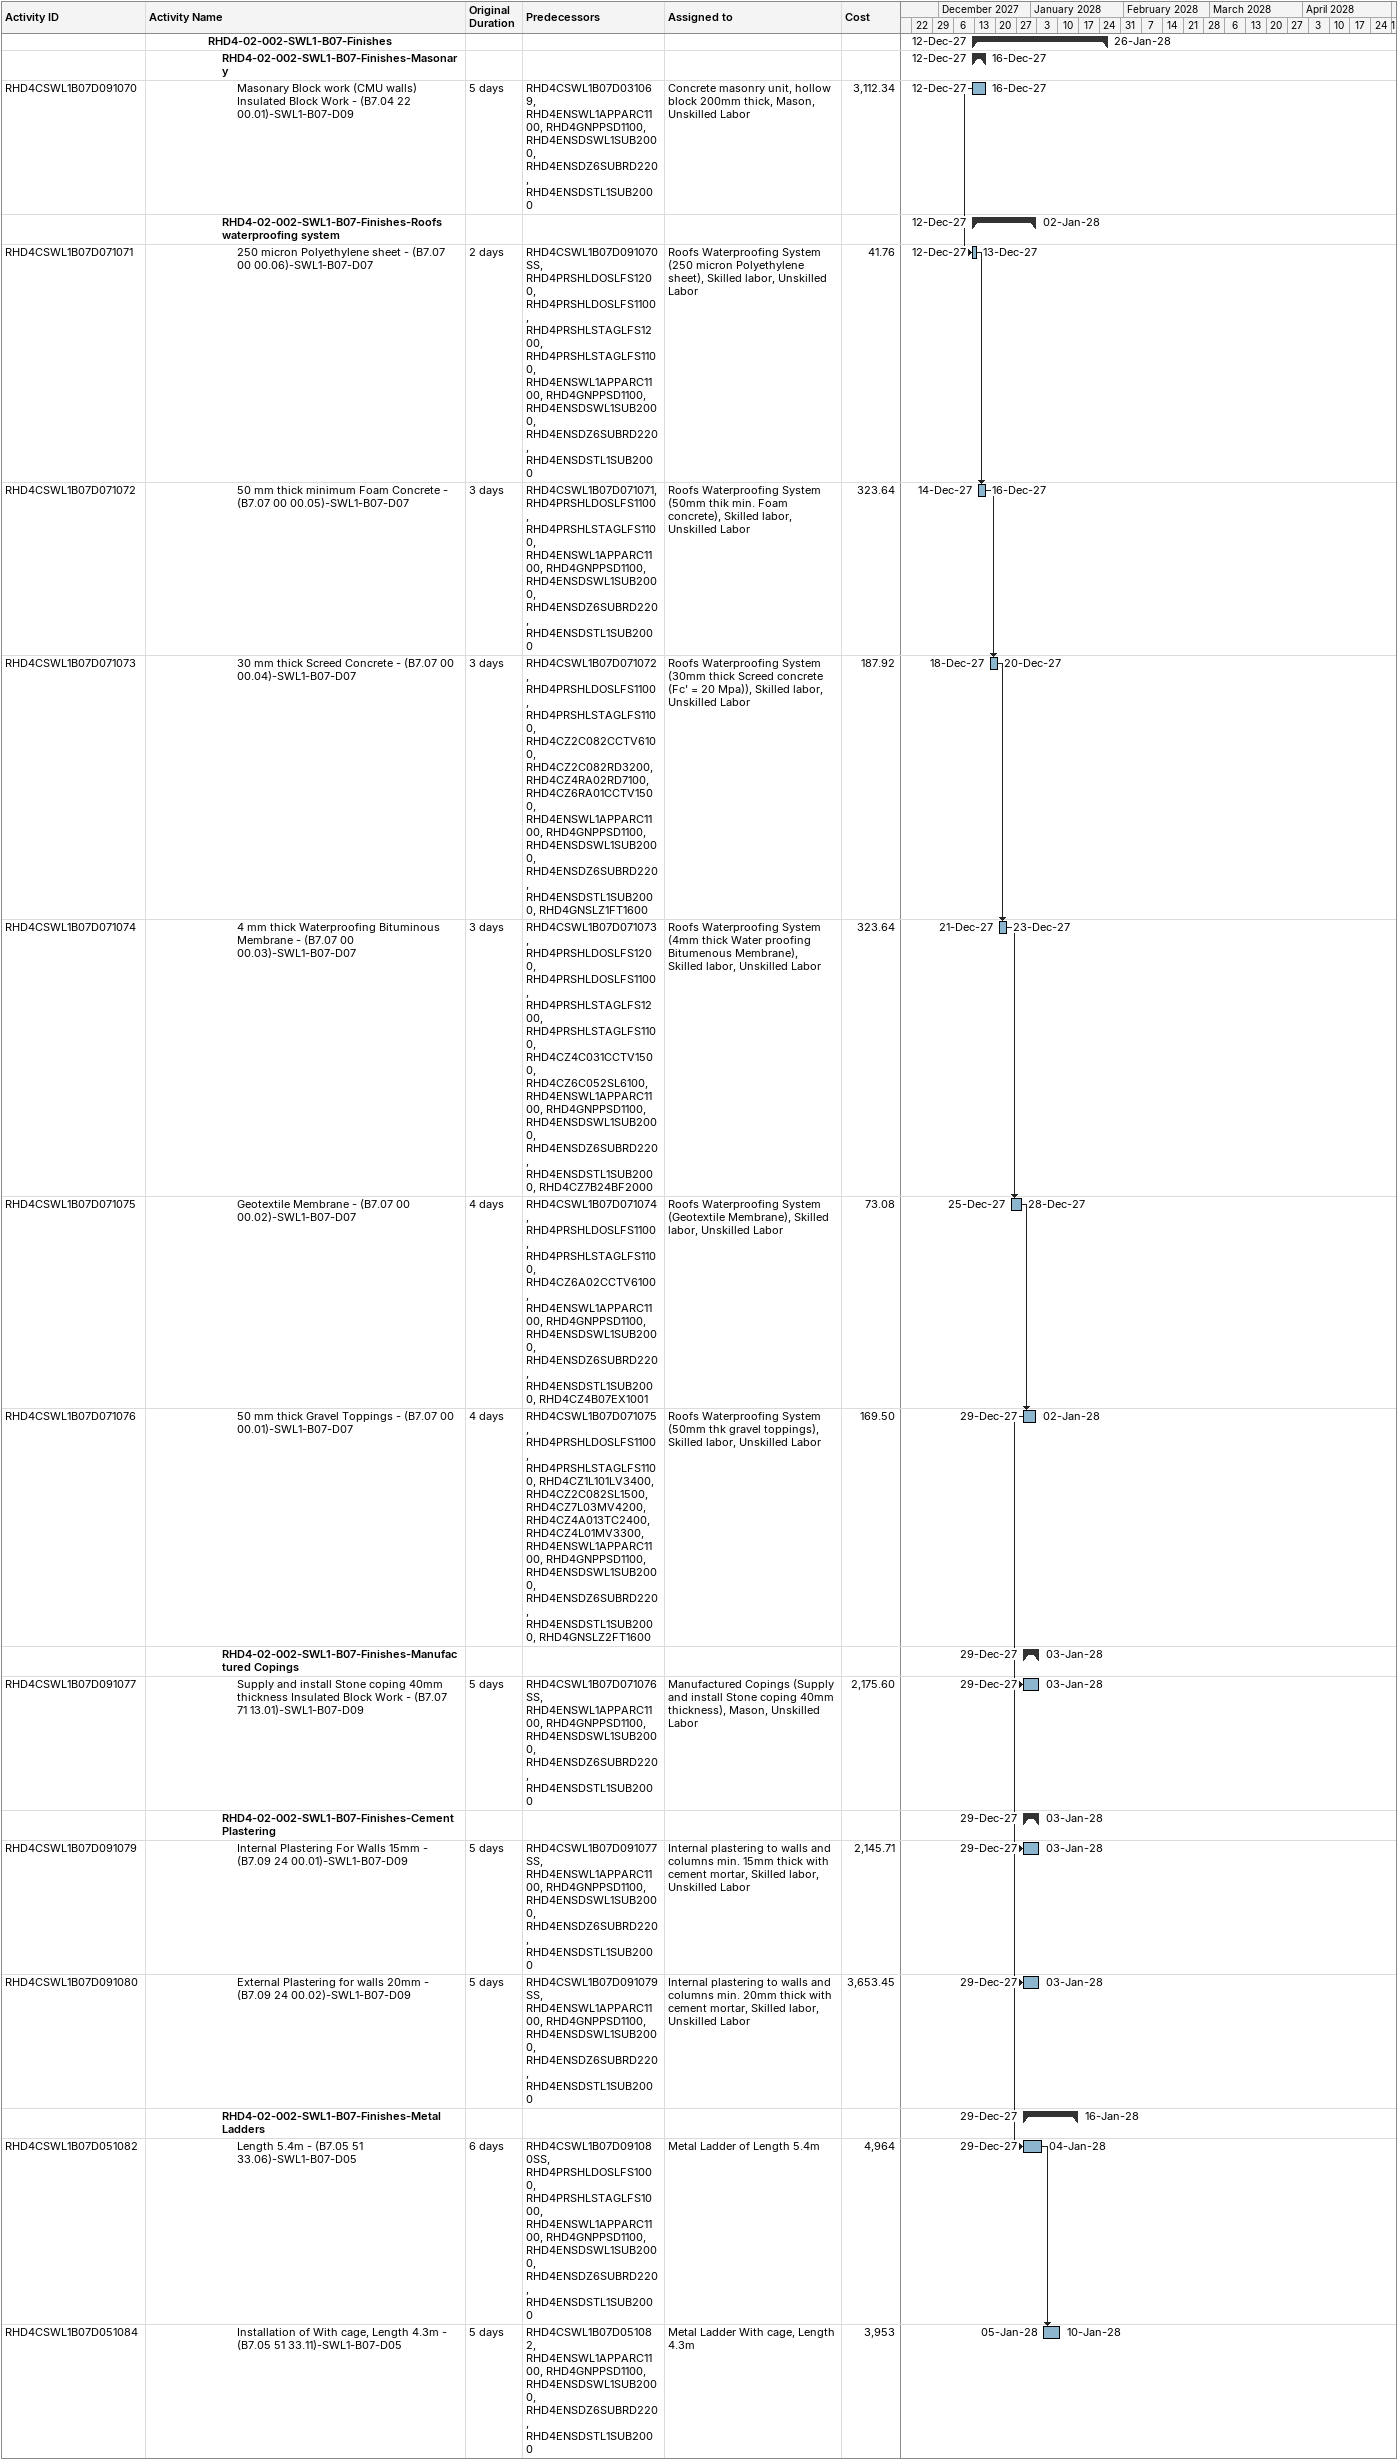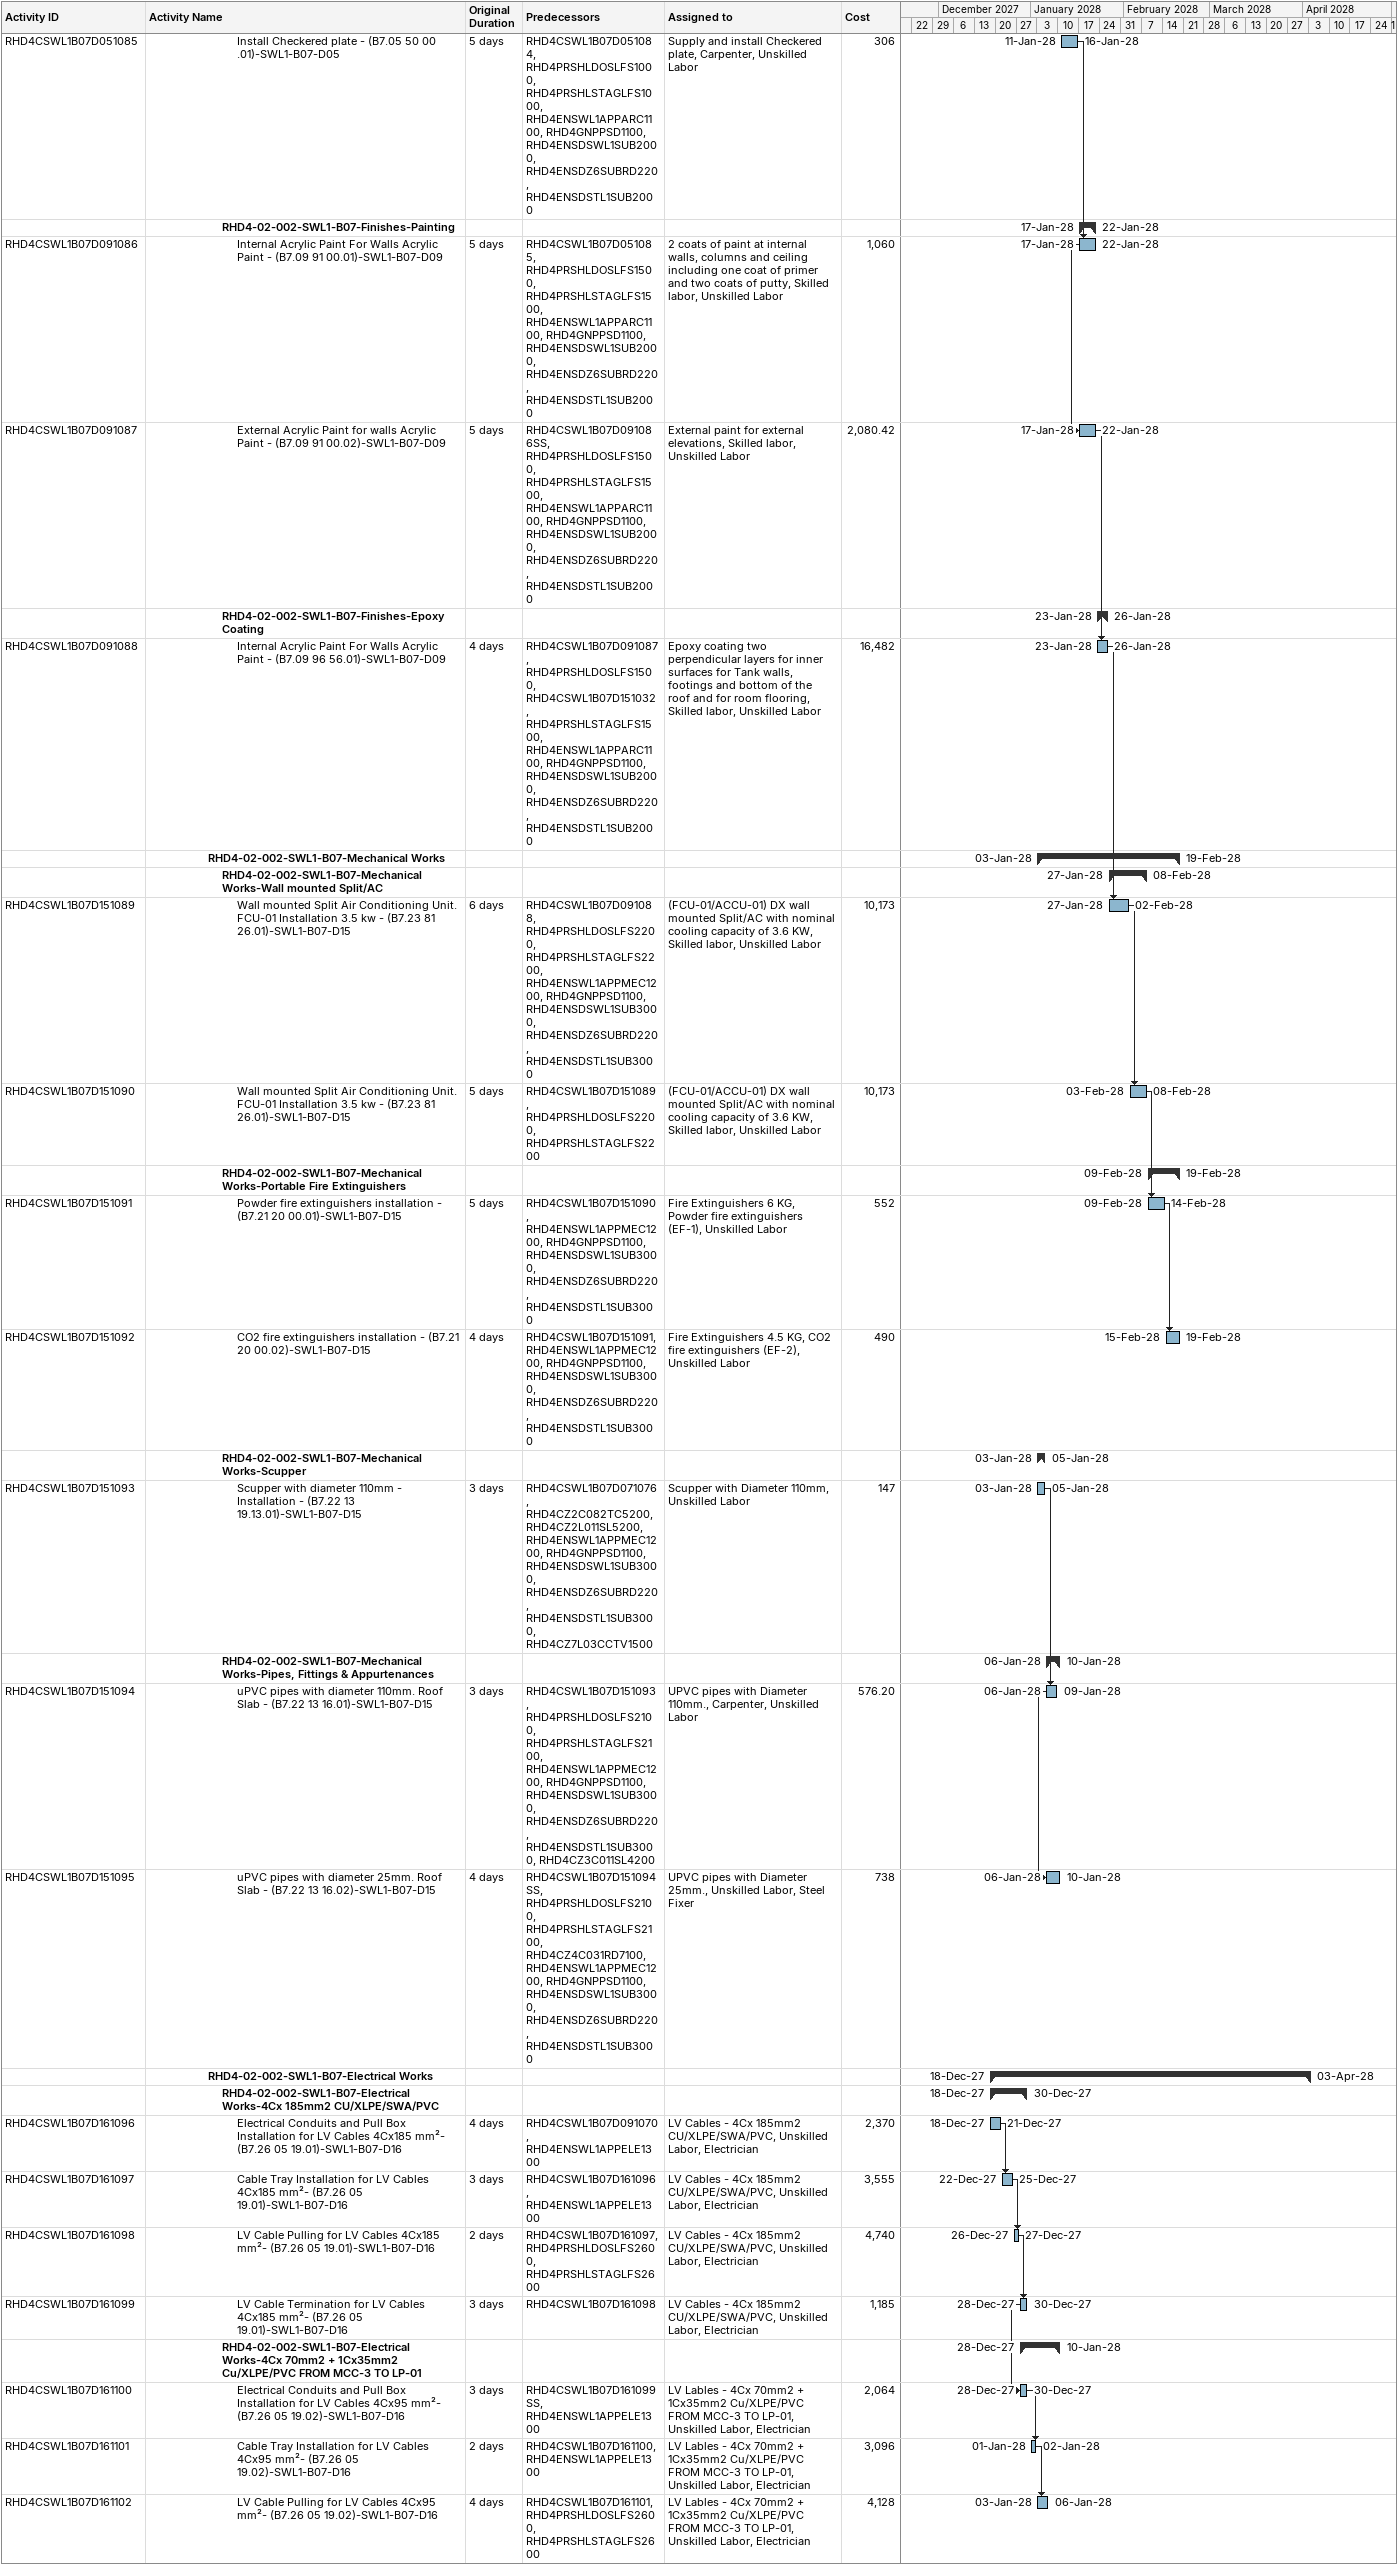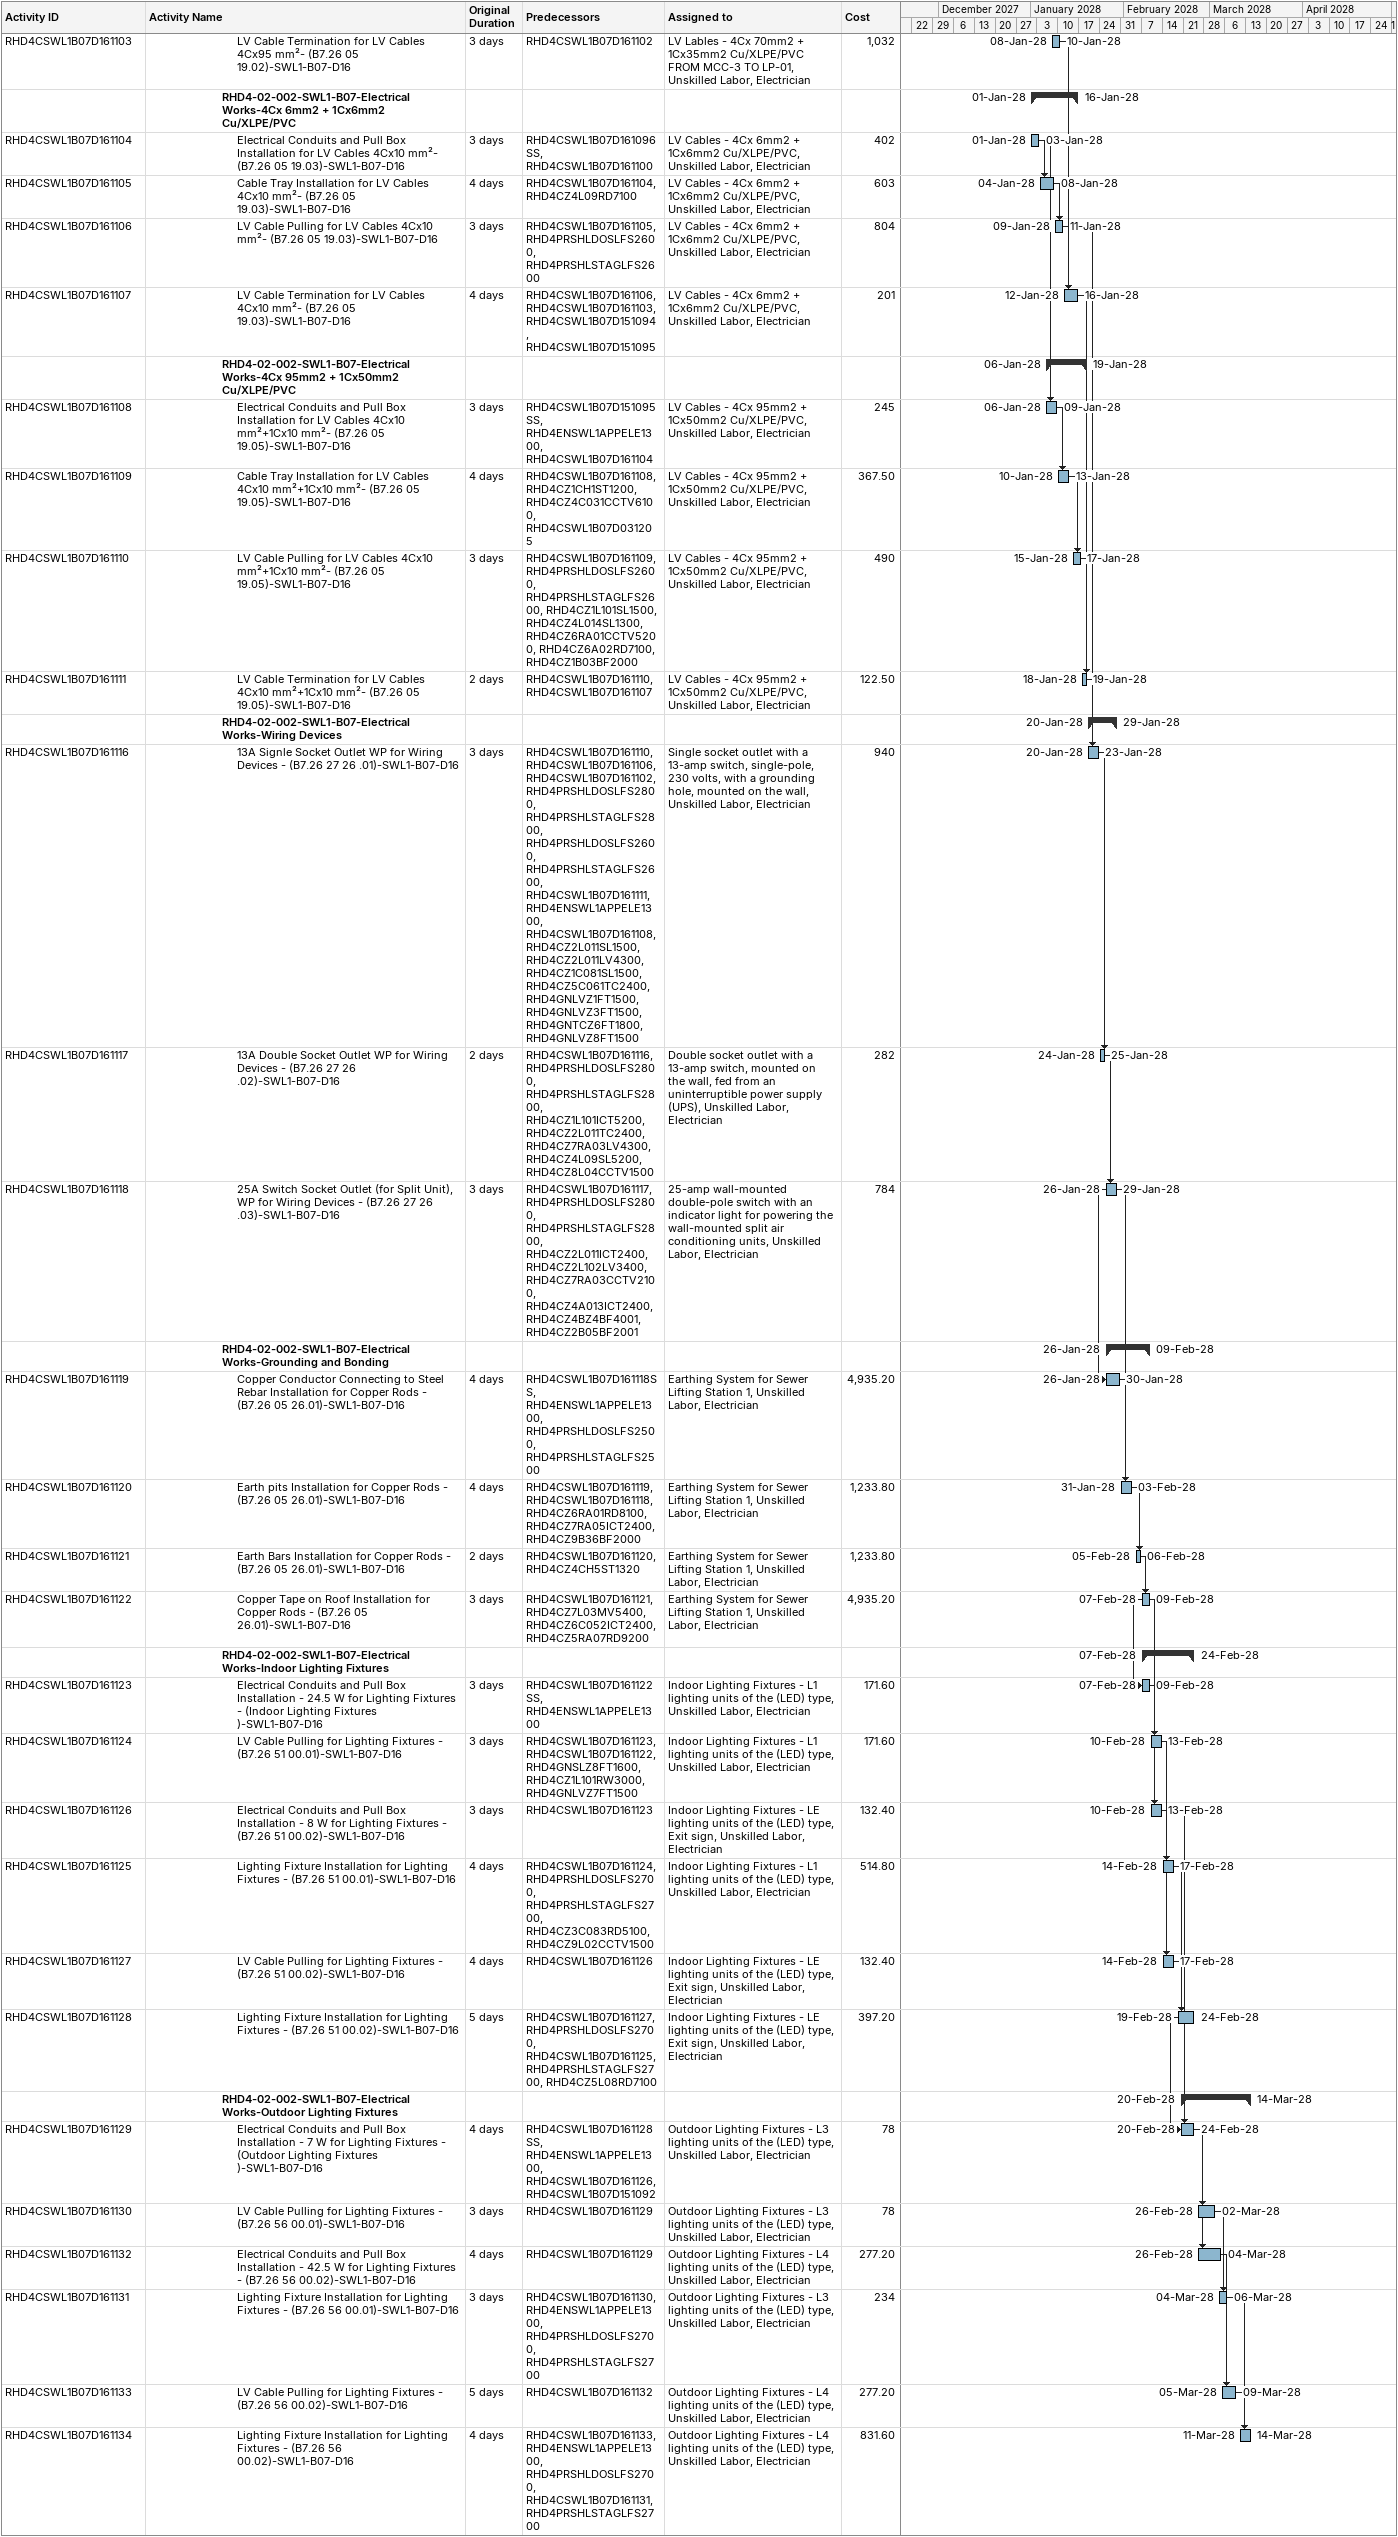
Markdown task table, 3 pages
| ID | Level | Task | Original duration | Start | Finish | Predecessors | Resources | Cost |
|---|---|---|---|---|---|---|---|---|
|  | 5 | **RHD4-02-002-SWL1-B07-Finishes** |  | 2027-12-12 | 2028-01-26 |  |  |  |
|  | 6 | **RHD4-02-002-SWL1-B07-Finishes-Masonary** |  | 2027-12-12 | 2027-12-16 |  |  |  |
| RHD4CSWL1B07D091070 | 7 | Masonary Block work (CMU walls) Insulated Block Work - (B7.04 22 00.01)-SWL1-B07-D09 | 5d | 2027-12-12 | 2027-12-16 | RHD4CSWL1B07D031069, RHD4ENSWL1APPARC1100, RHD4GNPPSD1100, RHD4ENSDSWL1SUB2000, RHD4ENSDZ6SUBRD220, RHD4ENSDSTL1SUB2000 | Concrete masonry unit, hollow block 200mm thick, Mason, Unskilled Labor | 3112.34 |
|  | 6 | **RHD4-02-002-SWL1-B07-Finishes-Roofs waterproofing system** |  | 2027-12-12 | 2028-01-02 |  |  |  |
| RHD4CSWL1B07D071071 | 7 | 250 micron Polyethylene sheet - (B7.07 00 00.06)-SWL1-B07-D07 | 2d | 2027-12-12 | 2027-12-13 | RHD4CSWL1B07D091070SS, RHD4PRSHLDOSLFS1200, RHD4PRSHLDOSLFS1100, RHD4PRSHLSTAGLFS1200, RHD4PRSHLSTAGLFS1100, RHD4ENSWL1APPARC1100, RHD4GNPPSD1100, RHD4ENSDSWL1SUB2000, RHD4ENSDZ6SUBRD220, RHD4ENSDSTL1SUB2000 | Roofs Waterproofing System (250 micron Polyethylene sheet), Skilled labor, Unskilled Labor | 41.76 |
| RHD4CSWL1B07D071072 | 7 | 50 mm thick minimum Foam Concrete - (B7.07 00 00.05)-SWL1-B07-D07 | 3d | 2027-12-14 | 2027-12-16 | RHD4CSWL1B07D071071, RHD4PRSHLDOSLFS1100, RHD4PRSHLSTAGLFS1100, RHD4ENSWL1APPARC1100, RHD4GNPPSD1100, RHD4ENSDSWL1SUB2000, RHD4ENSDZ6SUBRD220, RHD4ENSDSTL1SUB2000 | Roofs Waterproofing System (50mm thik min. Foam concrete), Skilled labor, Unskilled Labor | 323.64 |
| RHD4CSWL1B07D071073 | 7 | 30 mm thick Screed Concrete - (B7.07 00 00.04)-SWL1-B07-D07 | 3d | 2027-12-18 | 2027-12-20 | RHD4CSWL1B07D071072, RHD4PRSHLDOSLFS1100, RHD4PRSHLSTAGLFS1100, RHD4CZ2C082CCTV6100, RHD4CZ2C082RD3200, RHD4CZ4RA02RD7100, RHD4CZ6RA01CCTV1500, RHD4ENSWL1APPARC1100, RHD4GNPPSD1100, RHD4ENSDSWL1SUB2000, RHD4ENSDZ6SUBRD220, RHD4ENSDSTL1SUB2000, RHD4GNSLZ1FT1600 | Roofs Waterproofing System (30mm thick Screed concrete (Fc' = 20 Mpa)), Skilled labor, Unskilled Labor | 187.92 |
| RHD4CSWL1B07D071074 | 7 | 4 mm thick Waterproofing Bituminous Membrane - (B7.07 00 00.03)-SWL1-B07-D07 | 3d | 2027-12-21 | 2027-12-23 | RHD4CSWL1B07D071073, RHD4PRSHLDOSLFS1200, RHD4PRSHLDOSLFS1100, RHD4PRSHLSTAGLFS1200, RHD4PRSHLSTAGLFS1100, RHD4CZ4C031CCTV1500, RHD4CZ6C052SL6100, RHD4ENSWL1APPARC1100, RHD4GNPPSD1100, RHD4ENSDSWL1SUB2000, RHD4ENSDZ6SUBRD220, RHD4ENSDSTL1SUB2000, RHD4CZ7B24BF2000 | Roofs Waterproofing System (4mm thick Water proofing Bitumenous Membrane), Skilled labor, Unskilled Labor | 323.64 |
| RHD4CSWL1B07D071075 | 7 | Geotextile Membrane - (B7.07 00 00.02)-SWL1-B07-D07 | 4d | 2027-12-25 | 2027-12-28 | RHD4CSWL1B07D071074, RHD4PRSHLDOSLFS1100, RHD4PRSHLSTAGLFS1100, RHD4CZ6A02CCTV6100, RHD4ENSWL1APPARC1100, RHD4GNPPSD1100, RHD4ENSDSWL1SUB2000, RHD4ENSDZ6SUBRD220, RHD4ENSDSTL1SUB2000, RHD4CZ4B07EX1001 | Roofs Waterproofing System (Geotextile Membrane), Skilled labor, Unskilled Labor | 73.08 |
| RHD4CSWL1B07D071076 | 7 | 50 mm thick Gravel Toppings - (B7.07 00 00.01)-SWL1-B07-D07 | 4d | 2027-12-29 | 2028-01-02 | RHD4CSWL1B07D071075, RHD4PRSHLDOSLFS1100, RHD4PRSHLSTAGLFS1100, RHD4CZ1L101LV3400, RHD4CZ2C082SL1500, RHD4CZ7L03MV4200, RHD4CZ4A013TC2400, RHD4CZ4L01MV3300, RHD4ENSWL1APPARC1100, RHD4GNPPSD1100, RHD4ENSDSWL1SUB2000, RHD4ENSDZ6SUBRD220, RHD4ENSDSTL1SUB2000, RHD4GNSLZ2FT1600 | Roofs Waterproofing System (50mm thk gravel toppings), Skilled labor, Unskilled Labor | 169.50 |
|  | 6 | **RHD4-02-002-SWL1-B07-Finishes-Manufactured Copings** |  | 2027-12-29 | 2028-01-03 |  |  |  |
| RHD4CSWL1B07D091077 | 7 | Supply and install Stone coping 40mm thickness Insulated Block Work - (B7.07 71 13.01)-SWL1-B07-D09 | 5d | 2027-12-29 | 2028-01-03 | RHD4CSWL1B07D071076SS, RHD4ENSWL1APPARC1100, RHD4GNPPSD1100, RHD4ENSDSWL1SUB2000, RHD4ENSDZ6SUBRD220, RHD4ENSDSTL1SUB2000 | Manufactured Copings (Supply and install Stone coping 40mm thickness), Mason, Unskilled Labor | 2175.60 |
|  | 6 | **RHD4-02-002-SWL1-B07-Finishes-Cement Plastering** |  | 2027-12-29 | 2028-01-03 |  |  |  |
| RHD4CSWL1B07D091079 | 7 | Internal Plastering For Walls 15mm - (B7.09 24 00.01)-SWL1-B07-D09 | 5d | 2027-12-29 | 2028-01-03 | RHD4CSWL1B07D091077SS, RHD4ENSWL1APPARC1100, RHD4GNPPSD1100, RHD4ENSDSWL1SUB2000, RHD4ENSDZ6SUBRD220, RHD4ENSDSTL1SUB2000 | Internal plastering to walls and columns min. 15mm thick with cement mortar, Skilled labor, Unskilled Labor | 2145.71 |
| RHD4CSWL1B07D091080 | 7 | External Plastering for walls 20mm - (B7.09 24 00.02)-SWL1-B07-D09 | 5d | 2027-12-29 | 2028-01-03 | RHD4CSWL1B07D091079SS, RHD4ENSWL1APPARC1100, RHD4GNPPSD1100, RHD4ENSDSWL1SUB2000, RHD4ENSDZ6SUBRD220, RHD4ENSDSTL1SUB2000 | Internal plastering to walls and columns min. 20mm thick with cement mortar, Skilled labor, Unskilled Labor | 3653.45 |
|  | 6 | **RHD4-02-002-SWL1-B07-Finishes-Metal Ladders** |  | 2027-12-29 | 2028-01-16 |  |  |  |
| RHD4CSWL1B07D051082 | 7 | Length 5.4m - (B7.05 51 33.06)-SWL1-B07-D05 | 6d | 2027-12-29 | 2028-01-04 | RHD4CSWL1B07D091080SS, RHD4PRSHLDOSLFS1000, RHD4PRSHLSTAGLFS1000, RHD4ENSWL1APPARC1100, RHD4GNPPSD1100, RHD4ENSDSWL1SUB2000, RHD4ENSDZ6SUBRD220, RHD4ENSDSTL1SUB2000 | Metal Ladder of Length 5.4m | 4964 |
| RHD4CSWL1B07D051084 | 7 | Installation of With cage, Length 4.3m - (B7.05 51 33.11)-SWL1-B07-D05 | 5d | 2028-01-05 | 2028-01-10 | RHD4CSWL1B07D051082, RHD4ENSWL1APPARC1100, RHD4GNPPSD1100, RHD4ENSDSWL1SUB2000, RHD4ENSDZ6SUBRD220, RHD4ENSDSTL1SUB2000 | Metal Ladder With cage, Length 4.3m | 3953 |
| RHD4CSWL1B07D051085 | 7 | Install Checkered plate - (B7.05 50 00 .01)-SWL1-B07-D05 | 5d | 2028-01-11 | 2028-01-16 | RHD4CSWL1B07D051084, RHD4PRSHLDOSLFS1000, RHD4PRSHLSTAGLFS1000, RHD4ENSWL1APPARC1100, RHD4GNPPSD1100, RHD4ENSDSWL1SUB2000, RHD4ENSDZ6SUBRD220, RHD4ENSDSTL1SUB2000 | Supply and install Checkered plate, Carpenter, Unskilled Labor | 306 |
|  | 6 | **RHD4-02-002-SWL1-B07-Finishes-Painting** |  | 2028-01-17 | 2028-01-22 |  |  |  |
| RHD4CSWL1B07D091086 | 7 | Internal Acrylic Paint For Walls Acrylic Paint - (B7.09 91 00.01)-SWL1-B07-D09 | 5d | 2028-01-17 | 2028-01-22 | RHD4CSWL1B07D051085, RHD4PRSHLDOSLFS1500, RHD4PRSHLSTAGLFS1500, RHD4ENSWL1APPARC1100, RHD4GNPPSD1100, RHD4ENSDSWL1SUB2000, RHD4ENSDZ6SUBRD220, RHD4ENSDSTL1SUB2000 | 2 coats of paint at internal walls, columns and ceiling including one coat of primer and two coats of putty, Skilled labor, Unskilled Labor | 1060 |
| RHD4CSWL1B07D091087 | 7 | External Acrylic Paint for walls Acrylic Paint - (B7.09 91 00.02)-SWL1-B07-D09 | 5d | 2028-01-17 | 2028-01-22 | RHD4CSWL1B07D091086SS, RHD4PRSHLDOSLFS1500, RHD4PRSHLSTAGLFS1500, RHD4ENSWL1APPARC1100, RHD4GNPPSD1100, RHD4ENSDSWL1SUB2000, RHD4ENSDZ6SUBRD220, RHD4ENSDSTL1SUB2000 | External paint for external elevations, Skilled labor, Unskilled Labor | 2080.42 |
|  | 6 | **RHD4-02-002-SWL1-B07-Finishes-Epoxy Coating** |  | 2028-01-23 | 2028-01-26 |  |  |  |
| RHD4CSWL1B07D091088 | 7 | Internal Acrylic Paint For Walls Acrylic Paint - (B7.09 96 56.01)-SWL1-B07-D09 | 4d | 2028-01-23 | 2028-01-26 | RHD4CSWL1B07D091087, RHD4PRSHLDOSLFS1500, RHD4CSWL1B07D151032, RHD4PRSHLSTAGLFS1500, RHD4ENSWL1APPARC1100, RHD4GNPPSD1100, RHD4ENSDSWL1SUB2000, RHD4ENSDZ6SUBRD220, RHD4ENSDSTL1SUB2000 | Epoxy coating two perpendicular layers for inner surfaces for Tank walls, footings and bottom of the roof and for room flooring, Skilled labor, Unskilled Labor | 16482 |
|  | 5 | **RHD4-02-002-SWL1-B07-Mechanical Works** |  | 2028-01-03 | 2028-02-19 |  |  |  |
|  | 6 | **RHD4-02-002-SWL1-B07-Mechanical Works-Wall mounted Split/AC** |  | 2028-01-27 | 2028-02-08 |  |  |  |
| RHD4CSWL1B07D151089 | 7 | Wall mounted Split Air Conditioning Unit. FCU-01 Installation 3.5 kw - (B7.23 81 26.01)-SWL1-B07-D15 | 6d | 2028-01-27 | 2028-02-02 | RHD4CSWL1B07D091088, RHD4PRSHLDOSLFS2200, RHD4PRSHLSTAGLFS2200, RHD4ENSWL1APPMEC1200, RHD4GNPPSD1100, RHD4ENSDSWL1SUB3000, RHD4ENSDZ6SUBRD220, RHD4ENSDSTL1SUB3000 | (FCU-01/ACCU-01) DX wall mounted Split/AC with nominal cooling capacity of 3.6 KW, Skilled labor, Unskilled Labor | 10173 |
| RHD4CSWL1B07D151090 | 7 | Wall mounted Split Air Conditioning Unit. FCU-01 Installation 3.5 kw - (B7.23 81 26.01)-SWL1-B07-D15 | 5d | 2028-02-03 | 2028-02-08 | RHD4CSWL1B07D151089, RHD4PRSHLDOSLFS2200, RHD4PRSHLSTAGLFS2200 | (FCU-01/ACCU-01) DX wall mounted Split/AC with nominal cooling capacity of 3.6 KW, Skilled labor, Unskilled Labor | 10173 |
|  | 6 | **RHD4-02-002-SWL1-B07-Mechanical Works-Portable Fire Extinguishers** |  | 2028-02-09 | 2028-02-19 |  |  |  |
| RHD4CSWL1B07D151091 | 7 | Powder fire extinguishers installation - (B7.21 20 00.01)-SWL1-B07-D15 | 5d | 2028-02-09 | 2028-02-14 | RHD4CSWL1B07D151090, RHD4ENSWL1APPMEC1200, RHD4GNPPSD1100, RHD4ENSDSWL1SUB3000, RHD4ENSDZ6SUBRD220, RHD4ENSDSTL1SUB3000 | Fire Extinguishers 6 KG, Powder fire extinguishers (EF-1), Unskilled Labor | 552 |
| RHD4CSWL1B07D151092 | 7 | CO2 fire extinguishers installation - (B7.21 20 00.02)-SWL1-B07-D15 | 4d | 2028-02-15 | 2028-02-19 | RHD4CSWL1B07D151091, RHD4ENSWL1APPMEC1200, RHD4GNPPSD1100, RHD4ENSDSWL1SUB3000, RHD4ENSDZ6SUBRD220, RHD4ENSDSTL1SUB3000 | Fire Extinguishers 4.5 KG, CO2 fire extinguishers (EF-2), Unskilled Labor | 490 |
|  | 6 | **RHD4-02-002-SWL1-B07-Mechanical Works-Scupper** |  | 2028-01-03 | 2028-01-05 |  |  |  |
| RHD4CSWL1B07D151093 | 7 | Scupper with diameter 110mm - Installation - (B7.22 13 19.13.01)-SWL1-B07-D15 | 3d | 2028-01-03 | 2028-01-05 | RHD4CSWL1B07D071076, RHD4CZ2C082TC5200, RHD4CZ2L011SL5200, RHD4ENSWL1APPMEC1200, RHD4GNPPSD1100, RHD4ENSDSWL1SUB3000, RHD4ENSDZ6SUBRD220, RHD4ENSDSTL1SUB3000, RHD4CZ7L03CCTV1500 | Scupper with Diameter 110mm, Unskilled Labor | 147 |
|  | 6 | **RHD4-02-002-SWL1-B07-Mechanical Works-Pipes, Fittings & Appurtenances** |  | 2028-01-06 | 2028-01-10 |  |  |  |
| RHD4CSWL1B07D151094 | 7 | uPVC pipes with diameter 110mm. Roof Slab - (B7.22 13 16.01)-SWL1-B07-D15 | 3d | 2028-01-06 | 2028-01-09 | RHD4CSWL1B07D151093, RHD4PRSHLDOSLFS2100, RHD4PRSHLSTAGLFS2100, RHD4ENSWL1APPMEC1200, RHD4GNPPSD1100, RHD4ENSDSWL1SUB3000, RHD4ENSDZ6SUBRD220, RHD4ENSDSTL1SUB3000, RHD4CZ3C011SL4200 | UPVC pipes with Diameter 110mm., Carpenter, Unskilled Labor | 576.20 |
| RHD4CSWL1B07D151095 | 7 | uPVC pipes with diameter 25mm. Roof Slab - (B7.22 13 16.02)-SWL1-B07-D15 | 4d | 2028-01-06 | 2028-01-10 | RHD4CSWL1B07D151094SS, RHD4PRSHLDOSLFS2100, RHD4PRSHLSTAGLFS2100, RHD4CZ4C031RD7100, RHD4ENSWL1APPMEC1200, RHD4GNPPSD1100, RHD4ENSDSWL1SUB3000, RHD4ENSDZ6SUBRD220, RHD4ENSDSTL1SUB3000 | UPVC pipes with Diameter 25mm., Unskilled Labor, Steel Fixer | 738 |
|  | 5 | **RHD4-02-002-SWL1-B07-Electrical Works** |  | 2027-12-18 | 2028-04-03 |  |  |  |
|  | 6 | **RHD4-02-002-SWL1-B07-Electrical Works-4Cx 185mm2 CU/XLPE/SWA/PVC** |  | 2027-12-18 | 2027-12-30 |  |  |  |
| RHD4CSWL1B07D161096 | 7 | Electrical Conduits and Pull Box Installation for LV Cables 4Cx185 mm²- (B7.26 05 19.01)-SWL1-B07-D16 | 4d | 2027-12-18 | 2027-12-21 | RHD4CSWL1B07D091070, RHD4ENSWL1APPELE1300 | LV Cables - 4Cx 185mm2 CU/XLPE/SWA/PVC, Unskilled Labor, Electrician | 2370 |
| RHD4CSWL1B07D161097 | 7 | Cable Tray Installation for LV Cables 4Cx185 mm²- (B7.26 05 19.01)-SWL1-B07-D16 | 3d | 2027-12-22 | 2027-12-25 | RHD4CSWL1B07D161096, RHD4ENSWL1APPELE1300 | LV Cables - 4Cx 185mm2 CU/XLPE/SWA/PVC, Unskilled Labor, Electrician | 3555 |
| RHD4CSWL1B07D161098 | 7 | LV Cable Pulling for LV Cables 4Cx185 mm²- (B7.26 05 19.01)-SWL1-B07-D16 | 2d | 2027-12-26 | 2027-12-27 | RHD4CSWL1B07D161097, RHD4PRSHLDOSLFS2600, RHD4PRSHLSTAGLFS2600 | LV Cables - 4Cx 185mm2 CU/XLPE/SWA/PVC, Unskilled Labor, Electrician | 4740 |
| RHD4CSWL1B07D161099 | 7 | LV Cable Termination for LV Cables 4Cx185 mm²- (B7.26 05 19.01)-SWL1-B07-D16 | 3d | 2027-12-28 | 2027-12-30 | RHD4CSWL1B07D161098 | LV Cables - 4Cx 185mm2 CU/XLPE/SWA/PVC, Unskilled Labor, Electrician | 1185 |
|  | 6 | **RHD4-02-002-SWL1-B07-Electrical Works-4Cx 70mm2 + 1Cx35mm2 Cu/XLPE/PVC FROM MCC-3 TO LP-01** |  | 2027-12-28 | 2028-01-10 |  |  |  |
| RHD4CSWL1B07D161100 | 7 | Electrical Conduits and Pull Box Installation for LV Cables 4Cx95 mm²- (B7.26 05 19.02)-SWL1-B07-D16 | 3d | 2027-12-28 | 2027-12-30 | RHD4CSWL1B07D161099SS, RHD4ENSWL1APPELE1300 | LV Lables - 4Cx 70mm2 + 1Cx35mm2 Cu/XLPE/PVC FROM MCC-3 TO LP-01, Unskilled Labor, Electrician | 2064 |
| RHD4CSWL1B07D161101 | 7 | Cable Tray Installation for LV Cables 4Cx95 mm²- (B7.26 05 19.02)-SWL1-B07-D16 | 2d | 2028-01-01 | 2028-01-02 | RHD4CSWL1B07D161100, RHD4ENSWL1APPELE1300 | LV Lables - 4Cx 70mm2 + 1Cx35mm2 Cu/XLPE/PVC FROM MCC-3 TO LP-01, Unskilled Labor, Electrician | 3096 |
| RHD4CSWL1B07D161102 | 7 | LV Cable Pulling for LV Cables 4Cx95 mm²- (B7.26 05 19.02)-SWL1-B07-D16 | 4d | 2028-01-03 | 2028-01-06 | RHD4CSWL1B07D161101, RHD4PRSHLDOSLFS2600, RHD4PRSHLSTAGLFS2600 | LV Lables - 4Cx 70mm2 + 1Cx35mm2 Cu/XLPE/PVC FROM MCC-3 TO LP-01, Unskilled Labor, Electrician | 4128 |
| RHD4CSWL1B07D161103 | 7 | LV Cable Termination for LV Cables 4Cx95 mm²- (B7.26 05 19.02)-SWL1-B07-D16 | 3d | 2028-01-08 | 2028-01-10 | RHD4CSWL1B07D161102 | LV Lables - 4Cx 70mm2 + 1Cx35mm2 Cu/XLPE/PVC FROM MCC-3 TO LP-01, Unskilled Labor, Electrician | 1032 |
|  | 6 | **RHD4-02-002-SWL1-B07-Electrical Works-4Cx 6mm2 + 1Cx6mm2 Cu/XLPE/PVC** |  | 2028-01-01 | 2028-01-16 |  |  |  |
| RHD4CSWL1B07D161104 | 7 | Electrical Conduits and Pull Box Installation for LV Cables 4Cx10 mm²- (B7.26 05 19.03)-SWL1-B07-D16 | 3d | 2028-01-01 | 2028-01-03 | RHD4CSWL1B07D161096SS, RHD4CSWL1B07D161100 | LV Cables - 4Cx 6mm2 + 1Cx6mm2 Cu/XLPE/PVC, Unskilled Labor, Electrician | 402 |
| RHD4CSWL1B07D161105 | 7 | Cable Tray Installation for LV Cables 4Cx10 mm²- (B7.26 05 19.03)-SWL1-B07-D16 | 4d | 2028-01-04 | 2028-01-08 | RHD4CSWL1B07D161104, RHD4CZ4L09RD7100 | LV Cables - 4Cx 6mm2 + 1Cx6mm2 Cu/XLPE/PVC, Unskilled Labor, Electrician | 603 |
| RHD4CSWL1B07D161106 | 7 | LV Cable Pulling for LV Cables 4Cx10 mm²- (B7.26 05 19.03)-SWL1-B07-D16 | 3d | 2028-01-09 | 2028-01-11 | RHD4CSWL1B07D161105, RHD4PRSHLDOSLFS2600, RHD4PRSHLSTAGLFS2600 | LV Cables - 4Cx 6mm2 + 1Cx6mm2 Cu/XLPE/PVC, Unskilled Labor, Electrician | 804 |
| RHD4CSWL1B07D161107 | 7 | LV Cable Termination for LV Cables 4Cx10 mm²- (B7.26 05 19.03)-SWL1-B07-D16 | 4d | 2028-01-12 | 2028-01-16 | RHD4CSWL1B07D161106, RHD4CSWL1B07D161103, RHD4CSWL1B07D151094, RHD4CSWL1B07D151095 | LV Cables - 4Cx 6mm2 + 1Cx6mm2 Cu/XLPE/PVC, Unskilled Labor, Electrician | 201 |
|  | 6 | **RHD4-02-002-SWL1-B07-Electrical Works-4Cx 95mm2 + 1Cx50mm2 Cu/XLPE/PVC** |  | 2028-01-06 | 2028-01-19 |  |  |  |
| RHD4CSWL1B07D161108 | 7 | Electrical Conduits and Pull Box Installation for LV Cables 4Cx10 mm²+1Cx10 mm²- (B7.26 05 19.05)-SWL1-B07-D16 | 3d | 2028-01-06 | 2028-01-09 | RHD4CSWL1B07D151095SS, RHD4ENSWL1APPELE1300, RHD4CSWL1B07D161104 | LV Cables - 4Cx 95mm2 + 1Cx50mm2 Cu/XLPE/PVC, Unskilled Labor, Electrician | 245 |
| RHD4CSWL1B07D161109 | 7 | Cable Tray Installation for LV Cables 4Cx10 mm²+1Cx10 mm²- (B7.26 05 19.05)-SWL1-B07-D16 | 4d | 2028-01-10 | 2028-01-13 | RHD4CSWL1B07D161108, RHD4CZ1CH1ST1200, RHD4CZ4C031CCTV6100, RHD4CSWL1B07D031205 | LV Cables - 4Cx 95mm2 + 1Cx50mm2 Cu/XLPE/PVC, Unskilled Labor, Electrician | 367.50 |
| RHD4CSWL1B07D161110 | 7 | LV Cable Pulling for LV Cables 4Cx10 mm²+1Cx10 mm²- (B7.26 05 19.05)-SWL1-B07-D16 | 3d | 2028-01-15 | 2028-01-17 | RHD4CSWL1B07D161109, RHD4PRSHLDOSLFS2600, RHD4PRSHLSTAGLFS2600, RHD4CZ1L101SL1500, RHD4CZ4L014SL1300, RHD4CZ6RA01CCTV5200, RHD4CZ6A02RD7100, RHD4CZ1B03BF2000 | LV Cables - 4Cx 95mm2 + 1Cx50mm2 Cu/XLPE/PVC, Unskilled Labor, Electrician | 490 |
| RHD4CSWL1B07D161111 | 7 | LV Cable Termination for LV Cables 4Cx10 mm²+1Cx10 mm²- (B7.26 05 19.05)-SWL1-B07-D16 | 2d | 2028-01-18 | 2028-01-19 | RHD4CSWL1B07D161110, RHD4CSWL1B07D161107 | LV Cables - 4Cx 95mm2 + 1Cx50mm2 Cu/XLPE/PVC, Unskilled Labor, Electrician | 122.50 |
|  | 6 | **RHD4-02-002-SWL1-B07-Electrical Works-Wiring Devices** |  | 2028-01-20 | 2028-01-29 |  |  |  |
| RHD4CSWL1B07D161116 | 7 | 13A Signle Socket Outlet WP for Wiring Devices - (B7.26 27 26 .01)-SWL1-B07-D16 | 3d | 2028-01-20 | 2028-01-23 | RHD4CSWL1B07D161110, RHD4CSWL1B07D161106, RHD4CSWL1B07D161102, RHD4PRSHLDOSLFS2800, RHD4PRSHLSTAGLFS2800, RHD4PRSHLDOSLFS2600, RHD4PRSHLSTAGLFS2600, RHD4CSWL1B07D161111, RHD4ENSWL1APPELE1300, RHD4CSWL1B07D161108, RHD4CZ2L011SL1500, RHD4CZ2L011LV4300, RHD4CZ1C081SL1500, RHD4CZ5C061TC2400, RHD4GNLVZ1FT1500, RHD4GNLVZ3FT1500, RHD4GNTCZ6FT1800, RHD4GNLVZ8FT1500 | Single socket outlet with a 13-amp switch, single-pole, 230 volts, with a grounding hole, mounted on the wall, Unskilled Labor, Electrician | 940 |
| RHD4CSWL1B07D161117 | 7 | 13A Double Socket Outlet WP for Wiring Devices - (B7.26 27 26 .02)-SWL1-B07-D16 | 2d | 2028-01-24 | 2028-01-25 | RHD4CSWL1B07D161116, RHD4PRSHLDOSLFS2800, RHD4PRSHLSTAGLFS2800, RHD4CZ1L101ICT5200, RHD4CZ2L011TC2400, RHD4CZ7RA03LV4300, RHD4CZ4L09SL5200, RHD4CZ8L04CCTV1500 | Double socket outlet with a 13-amp switch, mounted on the wall, fed from an uninterruptible power supply (UPS), Unskilled Labor, Electrician | 282 |
| RHD4CSWL1B07D161118 | 7 | 25A Switch Socket Outlet (for Split Unit), WP for Wiring Devices - (B7.26 27 26 .03)-SWL1-B07-D16 | 3d | 2028-01-26 | 2028-01-29 | RHD4CSWL1B07D161117, RHD4PRSHLDOSLFS2800, RHD4PRSHLSTAGLFS2800, RHD4CZ2L011ICT2400, RHD4CZ2L102LV3400, RHD4CZ7RA03CCTV2100, RHD4CZ4A013ICT2400, RHD4CZ4BZ4BF4001, RHD4CZ2B05BF2001 | 25-amp wall-mounted double-pole switch with an indicator light for powering the wall-mounted split air conditioning units, Unskilled Labor, Electrician | 784 |
|  | 6 | **RHD4-02-002-SWL1-B07-Electrical Works-Grounding and Bonding** |  | 2028-01-26 | 2028-02-09 |  |  |  |
| RHD4CSWL1B07D161119 | 7 | Copper Conductor Connecting to Steel Rebar Installation for Copper Rods - (B7.26 05 26.01)-SWL1-B07-D16 | 4d | 2028-01-26 | 2028-01-30 | RHD4CSWL1B07D161118SS, RHD4ENSWL1APPELE1300, RHD4PRSHLDOSLFS2500, RHD4PRSHLSTAGLFS2500 | Earthing System for Sewer Lifting Station 1, Unskilled Labor, Electrician | 4935.20 |
| RHD4CSWL1B07D161120 | 7 | Earth pits Installation for Copper Rods - (B7.26 05 26.01)-SWL1-B07-D16 | 4d | 2028-01-31 | 2028-02-03 | RHD4CSWL1B07D161119, RHD4CSWL1B07D161118, RHD4CZ6RA01RD8100, RHD4CZ7RA05ICT2400, RHD4CZ9B36BF2000 | Earthing System for Sewer Lifting Station 1, Unskilled Labor, Electrician | 1233.80 |
| RHD4CSWL1B07D161121 | 7 | Earth Bars Installation for Copper Rods - (B7.26 05 26.01)-SWL1-B07-D16 | 2d | 2028-02-05 | 2028-02-06 | RHD4CSWL1B07D161120, RHD4CZ4CH5ST1320 | Earthing System for Sewer Lifting Station 1, Unskilled Labor, Electrician | 1233.80 |
| RHD4CSWL1B07D161122 | 7 | Copper Tape on Roof Installation for Copper Rods - (B7.26 05 26.01)-SWL1-B07-D16 | 3d | 2028-02-07 | 2028-02-09 | RHD4CSWL1B07D161121, RHD4CZ7L03MV5400, RHD4CZ6C052ICT2400, RHD4CZ5RA07RD9200 | Earthing System for Sewer Lifting Station 1, Unskilled Labor, Electrician | 4935.20 |
|  | 6 | **RHD4-02-002-SWL1-B07-Electrical Works-Indoor Lighting Fixtures** |  | 2028-02-07 | 2028-02-24 |  |  |  |
| RHD4CSWL1B07D161123 | 7 | Electrical Conduits and Pull Box Installation - 24.5 W for Lighting Fixtures - (Indoor Lighting Fixtures )-SWL1-B07-D16 | 3d | 2028-02-07 | 2028-02-09 | RHD4CSWL1B07D161122SS, RHD4ENSWL1APPELE1300 | Indoor Lighting Fixtures - L1 lighting units of the (LED) type, Unskilled Labor, Electrician | 171.60 |
| RHD4CSWL1B07D161124 | 7 | LV Cable Pulling for Lighting Fixtures - (B7.26 51 00.01)-SWL1-B07-D16 | 3d | 2028-02-10 | 2028-02-13 | RHD4CSWL1B07D161123, RHD4CSWL1B07D161122, RHD4GNSLZ8FT1600, RHD4CZ1L101RW3000, RHD4GNLVZ7FT1500 | Indoor Lighting Fixtures - L1 lighting units of the (LED) type, Unskilled Labor, Electrician | 171.60 |
| RHD4CSWL1B07D161126 | 7 | Electrical Conduits and Pull Box Installation - 8 W for Lighting Fixtures - (B7.26 51 00.02)-SWL1-B07-D16 | 3d | 2028-02-10 | 2028-02-13 | RHD4CSWL1B07D161123 | Indoor Lighting Fixtures - LE lighting units of the (LED) type, Exit sign, Unskilled Labor, Electrician | 132.40 |
| RHD4CSWL1B07D161125 | 7 | Lighting Fixture Installation for Lighting Fixtures - (B7.26 51 00.01)-SWL1-B07-D16 | 4d | 2028-02-14 | 2028-02-17 | RHD4CSWL1B07D161124, RHD4PRSHLDOSLFS2700, RHD4PRSHLSTAGLFS2700, RHD4CZ3C083RD5100, RHD4CZ9L02CCTV1500 | Indoor Lighting Fixtures - L1 lighting units of the (LED) type, Unskilled Labor, Electrician | 514.80 |
| RHD4CSWL1B07D161127 | 7 | LV Cable Pulling for Lighting Fixtures - (B7.26 51 00.02)-SWL1-B07-D16 | 4d | 2028-02-14 | 2028-02-17 | RHD4CSWL1B07D161126 | Indoor Lighting Fixtures - LE lighting units of the (LED) type, Exit sign, Unskilled Labor, Electrician | 132.40 |
| RHD4CSWL1B07D161128 | 7 | Lighting Fixture Installation for Lighting Fixtures - (B7.26 51 00.02)-SWL1-B07-D16 | 5d | 2028-02-19 | 2028-02-24 | RHD4CSWL1B07D161127, RHD4PRSHLDOSLFS2700, RHD4CSWL1B07D161125, RHD4PRSHLSTAGLFS2700, RHD4CZ5L08RD7100 | Indoor Lighting Fixtures - LE lighting units of the (LED) type, Exit sign, Unskilled Labor, Electrician | 397.20 |
|  | 6 | **RHD4-02-002-SWL1-B07-Electrical Works-Outdoor Lighting Fixtures** |  | 2028-02-20 | 2028-03-14 |  |  |  |
| RHD4CSWL1B07D161129 | 7 | Electrical Conduits and Pull Box Installation - 7 W for Lighting Fixtures - (Outdoor Lighting Fixtures )-SWL1-B07-D16 | 4d | 2028-02-20 | 2028-02-24 | RHD4CSWL1B07D161128SS, RHD4ENSWL1APPELE1300, RHD4CSWL1B07D161126, RHD4CSWL1B07D151092 | Outdoor Lighting Fixtures - L3 lighting units of the (LED) type, Unskilled Labor, Electrician | 78 |
| RHD4CSWL1B07D161130 | 7 | LV Cable Pulling for Lighting Fixtures - (B7.26 56 00.01)-SWL1-B07-D16 | 3d | 2028-02-26 | 2028-03-02 | RHD4CSWL1B07D161129 | Outdoor Lighting Fixtures - L3 lighting units of the (LED) type, Unskilled Labor, Electrician | 78 |
| RHD4CSWL1B07D161132 | 7 | Electrical Conduits and Pull Box Installation - 42.5 W for Lighting Fixtures - (B7.26 56 00.02)-SWL1-B07-D16 | 4d | 2028-02-26 | 2028-03-04 | RHD4CSWL1B07D161129 | Outdoor Lighting Fixtures - L4 lighting units of the (LED) type, Unskilled Labor, Electrician | 277.20 |
| RHD4CSWL1B07D161131 | 7 | Lighting Fixture Installation for Lighting Fixtures - (B7.26 56 00.01)-SWL1-B07-D16 | 3d | 2028-03-04 | 2028-03-06 | RHD4CSWL1B07D161130, RHD4ENSWL1APPELE1300, RHD4PRSHLDOSLFS2700, RHD4PRSHLSTAGLFS2700 | Outdoor Lighting Fixtures - L3 lighting units of the (LED) type, Unskilled Labor, Electrician | 234 |
| RHD4CSWL1B07D161133 | 7 | LV Cable Pulling for Lighting Fixtures - (B7.26 56 00.02)-SWL1-B07-D16 | 5d | 2028-03-05 | 2028-03-09 | RHD4CSWL1B07D161132 | Outdoor Lighting Fixtures - L4 lighting units of the (LED) type, Unskilled Labor, Electrician | 277.20 |
| RHD4CSWL1B07D161134 | 7 | Lighting Fixture Installation for Lighting Fixtures - (B7.26 56 00.02)-SWL1-B07-D16 | 4d | 2028-03-11 | 2028-03-14 | RHD4CSWL1B07D161133, RHD4ENSWL1APPELE1300, RHD4PRSHLDOSLFS2700, RHD4CSWL1B07D161131, RHD4PRSHLSTAGLFS2700 | Outdoor Lighting Fixtures - L4 lighting units of the (LED) type, Unskilled Labor, Electrician | 831.60 |
